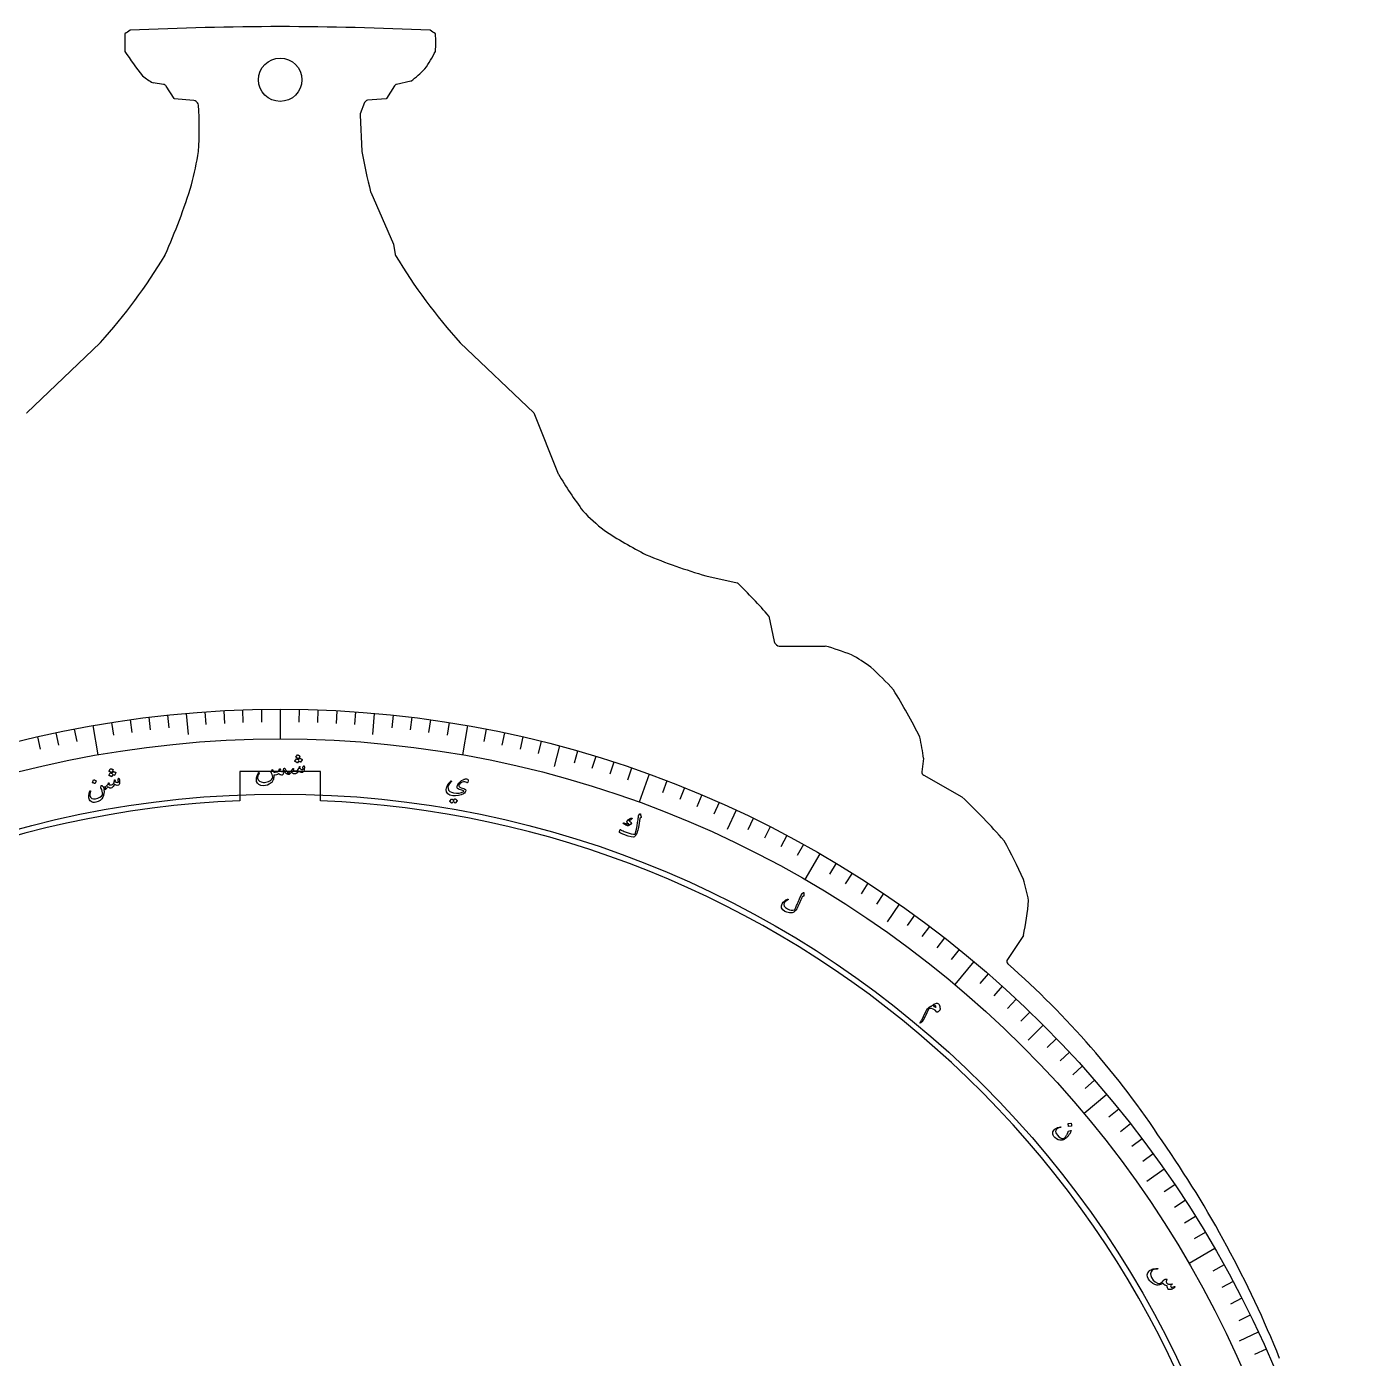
# Model space of a CAD drawing. Header units: millimetres. Extents: x -45 to 45, y -45 to 73.
# Drawn here: x -10.5 to 44.8, y 17.8 to 73.1 of the extents above; entities that cross this region are included whole.
import ezdxf

# ---------------------------------------------------------------- set-up
doc = ezdxf.new("R2010")
doc.units = ezdxf.units.MM
for name, color, linetype in [('CUT_INNER', 6, 'Continuous'), ('CUT_OUTER', 1, 'Continuous'), ('ENGRAVE', 7, 'Continuous'), ('ENGRAVE_FINE', 8, 'Continuous'), ('TEXT', 5, 'Continuous')]:
    doc.layers.add(name, color=color, linetype=linetype)

msp = doc.modelspace()

# ---------------------------------------------------------------- linework, layer by layer
at = {"layer": 'CUT_INNER'}
for points in [[(1.675, 42.18), (-1.675, 42.18), (-1.675, 40.9656)], [(1.675, 40.9656), (1.675, 42.18)]]:
    msp.add_lwpolyline(points, dxfattribs=at)
msp.add_circle((0, 70.8802), 0.9, dxfattribs=at)
for centre, radius, start, end in [((0.0002, -0.0001), 41, 92.34168, 48.51595), ((0.0008, 0.0013), 40.9985, 48.51526, 87.65964)]:
    msp.add_arc(centre, radius, start, end, dxfattribs=at)
at = {"layer": 'CUT_OUTER'}
for points in [[(5.4233, 70.8194), (5.4197, 70.8184), (4.8296, 70.6875)], [(-4.8359, 70.6837), (-5.2729, 70.7458), (-5.2762, 70.7464)], [(-3.5842, 70.0232), (-4.3989, 70.0912), (-4.4027, 70.0917), (-4.4049, 70.0948), (-4.7299, 70.6147)], [(4.7349, 70.6205), (4.4062, 70.0948), (4.404, 70.0917), (4.4003, 70.0912), (3.6253, 70.0265)], [(-3.4278, 69.9168), (-3.4905, 69.9797)], [(3.4974, 69.9297), (3.3233, 69.4653)], [(3.3139, 69.4055), (3.3848, 67.9202), (3.3859, 67.9078)], [(3.7501, 66.2339), (3.7552, 66.2203), (4.6935, 64.0545), (4.695, 64.0502), (4.6961, 64.0458), (4.7631, 63.6442)], [(-4.7758, 63.5996), (-4.7676, 63.6138)], [(-10.5168, 57.0626), (-10.5146, 57.0649), (-7.4674, 59.9672), (-7.4538, 59.9821)], [(7.4688, 59.9672), (10.5154, 57.0655), (10.5181, 57.0626), (10.5198, 57.059), (11.5318, 54.5297), (11.5383, 54.5156)], [(17.6601, 50.2914), (18.958, 50.003), (18.9616, 50.002)], [(20.2715, 48.6193), (20.2723, 48.6159), (20.4814, 47.572)], [(20.5223, 47.4956), (20.5917, 47.4259)], [(20.6979, 47.3819), (22.5968, 47.3819), (22.6008, 47.3816)], [(26.6767, 42.7234), (26.6765, 42.72), (26.615, 42.1671)], [(26.6902, 42.02), (28.2753, 41.1241), (28.2783, 41.1222)], [(30.8257, 35.3723), (30.8236, 35.3688), (30.166, 34.3829)]]:
    msp.add_lwpolyline(points, dxfattribs=at)
for centre, radius, start, end in [((0.0007, -53.7301), 126.8128, 87.187133, 92.812867), ((0.5603, 72.4207), 7.0104, 177.02741, 182.97588), ((-4.8692, 70.668), 2.6359, 120.89191, 126.59638), ((4.87, 70.6672), 2.6369, 53.40476, 59.10695), ((-0.9305, 72.4202), 7.3815, 357.1774, 2.82672), ((5.1063, 79.5303), 13.7545, 212.91224, 218.13039), ((-1.8163, 76.5135), 9.3842, 326.46139, 331.64584), ((0.8441, 76.6411), 7.4069, 308.18743, 314.17421), ((-2.232, 75.7884), 5.8897, 233.76835, 238.87734), ((-4.8571, 70.5352), 0.15, 32.01334, 81.90533), ((4.8621, 70.541), 0.15, 102.50797, 147.98666), ((-3.5967, 69.8737), 0.15, 44.91144, 85.22903), ((-3.534, 69.8109), 0.15, 5.61393, 44.91144), ((-21.7174, 68.8675), 18.3577, 357.00332, 2.99146), ((3.6378, 69.8771), 0.15, 94.77097, 159.45366), ((3.4638, 69.4126), 0.15, 159.45366, 182.73032), ((-21.5354, 71.0022), 18.4125, 345.92663, 350.32483), ((23.4645, 71.4001), 20.3801, 189.86697, 194.68428), ((-30.8733, 75.0672), 28.5077, 336.31128, 342.56359), ((-24.5232, 75.4184), 23.014, 317.87627, 329.09958), ((4.911, 63.6689), 0.15, 189.47189, 213.02698), ((24.4567, 75.3655), 22.9281, 210.91117, 222.18991), ((26.6134, 63.4623), 17.5301, 210.68798, 216.69426), ((19.548, 59.7354), 9.7164, 223.98747, 230.97715), ((23.775, 67.9066), 18.8182, 236.65255, 242.81296), ((25.6079, 76.777), 27.6524, 247.83859, 253.29647), ((5.6806, 36.1092), 19.2196, 40.60963, 46.29005), ((20.6285, 47.6015), 0.15, 191.3281, 224.91144), ((20.6979, 47.5319), 0.15, 224.91144, 270), ((19.7721, 37.0699), 10.6927, 68.49176, 74.66004), ((19.9583, 40.2667), 7.7152, 53.99836, 61.05372), ((16.3389, 37.4071), 12.2199, 41.86511, 48.14021), ((4.6724, 32.7385), 24.4072, 26.41564, 31.696), ((18.9809, 41.8908), 7.7408, 6.1748, 12.732), ((26.764, 42.1505), 0.15, 173.64684, 240.52614), ((10.4617, 22.2711), 25.9383, 41.0417, 46.61593), ((14.5376, 30.5584), 17.7855, 23.67941, 29.44842), ((22.9883, 35.2787), 8.2033, 10.8866, 17.1775), ((16.2019, 38.3094), 14.9158, 348.64366, 354.30006), ((30.2908, 34.2996), 0.15, 146.29903, 224.99623), ((5.9574, 6.6393), 36.6907, 33.42987, 48.67621), ((-0.9981, 0.7237), 45.7678, 21.94305, 34.81333)]:
    msp.add_arc(centre, radius, start, end, dxfattribs=at)
at = {"layer": 'ENGRAVE'}
for points in [[(-3.9011, 44.5897), (-3.8244, 43.713)], [(0, 44.76), (0, 43.528)], [(3.9011, 44.5897), (3.8244, 43.713)], [(-7.7725, 44.08), (-7.5586, 42.8667)], [(7.7725, 44.08), (7.5586, 42.8667)], [(11.5847, 43.2348), (11.357, 42.3848)], [(15.3088, 42.0606), (14.8875, 40.9029)], [(18.9164, 40.5663), (18.5445, 39.7688)], [(22.38, 38.7633), (21.764, 37.6964)], [(25.6733, 36.6652), (25.1685, 35.9444)], [(28.7712, 34.2881), (27.9793, 33.3444)], [(31.6501, 31.6501), (31.0278, 31.0278)], [(34.2881, 28.7712), (33.3444, 27.9793)], [(36.6652, 25.6733), (35.9444, 25.1685)], [(38.7633, 22.38), (37.6964, 21.764)], [(40.5663, 18.9164), (39.7688, 18.5445)]]:
    msp.add_lwpolyline(points, dxfattribs=at)
for radius in [44.76, 43.528, 41.24]:
    msp.add_circle((0, 0), radius, dxfattribs=at)
at = {"layer": 'ENGRAVE_FINE'}
for points in [[(-6.2294, 44.3244), (-6.1559, 43.8015)], [(-5.4549, 44.4264), (-5.3905, 43.9023)], [(-4.6787, 44.5148), (-4.6235, 43.9897)], [(-3.1223, 44.651), (-3.0855, 44.1243)], [(-2.3426, 44.6987), (-2.3149, 44.1714)], [(-1.5621, 44.7327), (-1.5437, 44.2051)], [(-0.7812, 44.7532), (-0.772, 44.2253)], [(0.7812, 44.7532), (0.772, 44.2253)], [(1.5621, 44.7327), (1.5437, 44.2051)], [(2.3426, 44.6987), (2.3149, 44.1714)], [(3.1223, 44.651), (3.0855, 44.1243)], [(4.6787, 44.5148), (4.6235, 43.9897)], [(5.4549, 44.4264), (5.3905, 43.9023)], [(6.2294, 44.3244), (6.1559, 43.8015)], [(-9.3061, 43.7819), (-9.1963, 43.2654)], [(-8.5406, 43.9376), (-8.4399, 43.4193)], [(-7.002, 44.2089), (-6.9194, 43.6874)], [(7.002, 44.2089), (6.9194, 43.6874)], [(8.5406, 43.9376), (8.4399, 43.4193)], [(9.3061, 43.7819), (9.1963, 43.2654)], [(-10.0688, 43.6128), (-9.95, 43.0983)], [(10.0688, 43.6128), (9.95, 43.0983)], [(10.8284, 43.4304), (10.7007, 42.9181)], [(12.3375, 43.0261), (12.192, 42.5185)], [(13.0866, 42.8042), (12.9322, 42.2993)], [(13.8316, 42.5693), (13.6684, 42.0671)], [(14.5724, 42.3214), (14.4005, 41.8222)], [(16.0405, 41.7871), (15.8513, 41.2941)], [(16.7674, 41.5007), (16.5696, 41.0112)], [(17.4891, 41.2018), (17.2828, 40.7158)], [(18.2055, 40.8903), (17.9908, 40.4079)], [(19.6215, 40.23), (19.39, 39.7555)], [(20.3206, 39.8815), (20.0809, 39.411)], [(21.0135, 39.5207), (20.7657, 39.0545)], [(21.7001, 39.148), (21.4441, 38.6862)], [(23.0531, 38.3668), (22.7812, 37.9142)], [(23.7192, 37.9586), (23.4394, 37.5109)], [(24.378, 37.5389), (24.0905, 37.0961)], [(25.0295, 37.1077), (24.7342, 36.67)], [(26.3093, 36.2116), (25.9989, 35.7844)], [(26.9372, 35.7469), (26.6195, 35.3252)], [(27.557, 35.2714), (27.2319, 34.8553)], [(28.1684, 34.7851), (27.8361, 34.3747)], [(29.3652, 33.7808), (29.0188, 33.3823)], [(29.9503, 33.2632), (29.597, 32.8708)], [(30.5262, 32.7354), (30.1662, 32.3492)], [(31.0929, 32.1976), (30.7261, 31.8178)], [(32.1976, 31.0929), (31.8178, 30.7261)], [(32.7354, 30.5262), (32.3492, 30.1662)], [(33.2632, 29.9503), (32.8708, 29.597)], [(33.7808, 29.3652), (33.3823, 29.0188)], [(34.7851, 28.1684), (34.3747, 27.8361)], [(35.2714, 27.557), (34.8553, 27.2319)], [(35.7469, 26.9372), (35.3252, 26.6195)], [(36.2116, 26.3093), (35.7844, 25.9989)], [(37.1077, 25.0295), (36.67, 24.7342)], [(37.5389, 24.378), (37.0961, 24.0905)], [(37.9586, 23.7192), (37.5109, 23.4394)], [(38.3668, 23.0531), (37.9142, 22.7812)], [(39.148, 21.7001), (38.6862, 21.4441)], [(39.5207, 21.0135), (39.0545, 20.7657)], [(39.8815, 20.3206), (39.411, 20.0809)], [(40.23, 19.6215), (39.7555, 19.39)], [(40.8903, 18.2055), (40.4079, 17.9908)]]:
    msp.add_lwpolyline(points, dxfattribs=at)
at = {"layer": 'TEXT'}
for points in [[(0.8012, 42.7281), (0.8029, 42.7297), (0.8052, 42.7306), (0.8082, 42.7309), (0.8118, 42.7305), (0.8248, 42.7254), (0.8374, 42.7198), (0.8495, 42.7137), (0.8613, 42.7072), (0.8726, 42.7), (0.8837, 42.6922), (0.8945, 42.6838), (0.9051, 42.6747), (0.9071, 42.6719), (0.908, 42.669), (0.9077, 42.666), (0.9062, 42.6628), (0.8405, 42.5641), (0.8387, 42.5628), (0.8362, 42.5629), (0.8328, 42.5642), (0.8286, 42.567), (0.8259, 42.5688), (0.8216, 42.5717), (0.8157, 42.5756), (0.8083, 42.5805), (0.7994, 42.5864), (0.7889, 42.5931), (0.7768, 42.6006), (0.7631, 42.609), (0.7155, 42.5361), (0.7131, 42.5343), (0.7101, 42.5342), (0.7065, 42.5358), (0.7023, 42.539), (0.6986, 42.5416), (0.6928, 42.5457), (0.6848, 42.5511), (0.6748, 42.5578), (0.6624, 42.5659), (0.6476, 42.5754), (0.6302, 42.5861), (0.6105, 42.5983), (0.6084, 42.6003), (0.6075, 42.6023), (0.6078, 42.6042), (0.6092, 42.6062), (0.6757, 42.7), (0.6774, 42.7016), (0.6797, 42.7025), (0.6827, 42.7028), (0.6864, 42.7024), (0.6956, 42.6989), (0.7047, 42.6951), (0.7137, 42.691), (0.7227, 42.6867), (0.7314, 42.6821), (0.7399, 42.677), (0.7482, 42.6716), (0.7562, 42.6657)], [(0.7117, 42.8666), (0.7134, 42.8682), (0.7157, 42.8691), (0.7187, 42.8694), (0.7224, 42.869), (0.7355, 42.8639), (0.7481, 42.8584), (0.7603, 42.8523), (0.772, 42.8458), (0.7834, 42.8386), (0.7946, 42.8309), (0.8055, 42.8224), (0.8161, 42.8134), (0.8187, 42.8101), (0.82, 42.807), (0.8199, 42.8042), (0.8185, 42.8015), (0.7528, 42.7026), (0.7505, 42.7009), (0.7475, 42.7007), (0.7439, 42.7023), (0.7396, 42.7055), (0.7359, 42.7082), (0.7301, 42.7122), (0.7221, 42.7176), (0.712, 42.7244), (0.6996, 42.7325), (0.6847, 42.7419), (0.6673, 42.7528), (0.6474, 42.7649), (0.6448, 42.7669), (0.6435, 42.7689), (0.6435, 42.7709), (0.6449, 42.7728)], [(-6.9353, 42.1691), (-6.9339, 42.171), (-6.9318, 42.1723), (-6.9289, 42.1731), (-6.9252, 42.1734), (-6.9115, 42.1707), (-6.8981, 42.1675), (-6.8851, 42.1637), (-6.8724, 42.1594), (-6.8599, 42.1544), (-6.8476, 42.1488), (-6.8354, 42.1424), (-6.8234, 42.1353), (-6.8209, 42.133), (-6.8195, 42.1303), (-6.8193, 42.1273), (-6.8202, 42.1239), (-6.8669, 42.0149), (-6.8685, 42.0133), (-6.871, 42.0129), (-6.8745, 42.0137), (-6.8791, 42.0156), (-6.8822, 42.0169), (-6.8869, 42.019), (-6.8934, 42.0218), (-6.9015, 42.0253), (-6.9114, 42.0294), (-6.923, 42.0341), (-6.9362, 42.0393), (-6.9512, 42.0451), (-6.9848, 41.9648), (-6.9868, 41.9626), (-6.9897, 41.962), (-6.9936, 41.9628), (-6.9983, 41.9652), (-7.0024, 41.9672), (-7.0089, 41.9701), (-7.0177, 41.974), (-7.0288, 41.9788), (-7.0424, 41.9845), (-7.0587, 41.9911), (-7.0777, 41.9986), (-7.0994, 42.007), (-7.1017, 42.0086), (-7.103, 42.0104), (-7.1031, 42.0124), (-7.102, 42.0145), (-7.0536, 42.1188), (-7.0522, 42.1207), (-7.0501, 42.122), (-7.0472, 42.1228), (-7.0435, 42.1231), (-7.0338, 42.1213), (-7.0242, 42.1192), (-7.0146, 42.1168), (-7.005, 42.1142), (-6.9955, 42.1112), (-6.9863, 42.1078), (-6.9772, 42.1039), (-6.9682, 42.0996)], [(-7.0483, 42.2891), (-7.0469, 42.291), (-7.0448, 42.2924), (-7.0419, 42.2932), (-7.0382, 42.2935), (-7.0244, 42.2908), (-7.011, 42.2876), (-6.9979, 42.2839), (-6.9852, 42.2796), (-6.9727, 42.2746), (-6.9603, 42.269), (-6.9481, 42.2627), (-6.936, 42.2557), (-6.9329, 42.2529), (-6.931, 42.2501), (-6.9306, 42.2473), (-6.9315, 42.2444), (-6.9782, 42.1353), (-6.9802, 42.1332), (-6.9831, 42.1325), (-6.987, 42.1334), (-6.9917, 42.1358), (-6.9959, 42.1377), (-7.0023, 42.1407), (-7.0111, 42.1445), (-7.0223, 42.1494), (-7.036, 42.1551), (-7.0523, 42.1617), (-7.0714, 42.1692), (-7.0931, 42.1775), (-7.0961, 42.179), (-7.0977, 42.1808), (-7.098, 42.1827), (-7.097, 42.1849)], [(0.1546, 42.2918), (0.1572, 42.2984), (0.1609, 42.3039), (0.1658, 42.3083), (0.1718, 42.3114), (0.1796, 42.3126), (0.1873, 42.3097), (0.1947, 42.3027), (0.202, 42.2916), (0.2343, 42.2374), (0.2672, 42.1987), (0.3009, 42.1757), (0.3353, 42.1683), (0.3518, 42.1641), (0.362, 42.1503), (0.3659, 42.1271), (0.3635, 42.0944), (0.3591, 42.0748), (0.3527, 42.0609), (0.3445, 42.0526), (0.3343, 42.0499), (0.2882, 42.0595), (0.2465, 42.0877), (0.2094, 42.1343), (0.1766, 42.1996), (0.1739, 42.2054), (0.1711, 42.2071), (0.168, 42.2048), (0.1648, 42.1983), (0.1493, 42.1498), (0.136, 42.1109), (0.1248, 42.0815), (0.1158, 42.0616), (0.1069, 42.0472), (0.0958, 42.0369), (0.0826, 42.0308), (0.0674, 42.0288), (0.0301, 42.032), (-0.0059, 42.043), (-0.0406, 42.0616), (-0.074, 42.088), (-0.1116, 42.0548), (-0.155, 42.0331), (-0.2043, 42.0229), (-0.2596, 42.0241), (-0.2612, 41.9895), (-0.2637, 41.9569), (-0.2673, 41.9263), (-0.2718, 41.8976), (-0.2774, 41.8709), (-0.2839, 41.8459), (-0.2914, 41.8227), (-0.2998, 41.8014), (-0.3136, 41.7729), (-0.3306, 41.7469), (-0.3509, 41.7232), (-0.3744, 41.7021), (-0.4518, 41.6503), (-0.5322, 41.6135), (-0.6156, 41.5916), (-0.7021, 41.5846), (-0.8015, 41.5969), (-0.881, 41.6309), (-0.9408, 41.6868), (-0.9807, 41.7646), (-0.9871, 41.7922), (-0.9893, 41.8253), (-0.9875, 41.8639), (-0.9815, 41.9081), (-0.9705, 41.9568), (-0.9538, 42.0091), (-0.9311, 42.065), (-0.9026, 42.1244), (-0.9, 42.1285), (-0.8972, 42.1315), (-0.8942, 42.1333), (-0.891, 42.1339), (-0.8867, 42.1336), (-0.8831, 42.1324), (-0.8801, 42.1304), (-0.8778, 42.1276), (-0.8762, 42.1243), (-0.8757, 42.1207), (-0.8761, 42.117), (-0.8775, 42.1131), (-0.9106, 42.0418), (-0.9319, 41.982), (-0.9415, 41.9338), (-0.9395, 41.8972), (-0.9095, 41.8296), (-0.8581, 41.7785), (-0.7855, 41.7439), (-0.6915, 41.7257), (-0.6451, 41.7246), (-0.5957, 41.7304), (-0.5434, 41.7431), (-0.488, 41.7627), (-0.4325, 41.7887), (-0.3852, 41.8191), (-0.346, 41.854), (-0.3148, 41.8934), (-0.3075, 41.9456), (-0.3133, 41.9994), (-0.3325, 42.0547), (-0.365, 42.1115), (-0.3682, 42.1179), (-0.37, 42.1243), (-0.3703, 42.1304), (-0.3691, 42.1364), (-0.3398, 42.2459), (-0.3356, 42.2558), (-0.3307, 42.2605), (-0.3251, 42.2599), (-0.3189, 42.254), (-0.3104, 42.2381), (-0.3022, 42.2206), (-0.2943, 42.2014), (-0.2868, 42.1805), (-0.2731, 42.1628), (-0.2453, 42.1528), (-0.2035, 42.1507), (-0.1476, 42.1562), (-0.1173, 42.165), (-0.0909, 42.1804), (-0.0682, 42.2026), (-0.0493, 42.2315), (-0.0467, 42.2356), (-0.0444, 42.2399), (-0.0421, 42.2444), (-0.0401, 42.2493), (-0.0381, 42.2542), (-0.0362, 42.2593), (-0.0342, 42.2644), (-0.0322, 42.2697), (-0.0282, 42.2795), (-0.024, 42.2868), (-0.0197, 42.2914), (-0.0151, 42.2934), (-0.0112, 42.2934), (-0.0072, 42.2924), (-0.0033, 42.2902), (0.0007, 42.2868), (0.0039, 42.2832), (0.0059, 42.2792), (0.0066, 42.2747), (0.0059, 42.2697), (-0.0072, 42.2315), (-0.0089, 42.2199), (-0.0072, 42.2101), (-0.0023, 42.2021), (0.0059, 42.196), (0.0317, 42.1842), (0.0581, 42.1778), (0.0849, 42.1769), (0.1122, 42.1813), (0.1213, 42.1897), (0.1313, 42.2109), (0.1425, 42.2449), (0.1546, 42.2918)], [(0.9775, 42.415), (0.9804, 42.4169), (0.9838, 42.4162), (0.9876, 42.4128), (0.9918, 42.4068), (0.9963, 42.3967), (0.9995, 42.3823), (1.0015, 42.3636), (1.0022, 42.3407), (1.002, 42.3147), (1, 42.2894), (0.9962, 42.2648), (0.9906, 42.241), (0.9749, 42.1946), (0.9579, 42.1614), (0.9396, 42.1414), (0.9199, 42.1346), (0.8738, 42.1383), (0.8314, 42.1513), (0.7925, 42.1735), (0.7572, 42.205), (0.7317, 42.1568), (0.7019, 42.1194), (0.6677, 42.0927), (0.6292, 42.0768), (0.5889, 42.0737), (0.5484, 42.0845), (0.5075, 42.109), (0.4663, 42.1473), (0.432, 42.1045), (0.3987, 42.074), (0.3661, 42.0558), (0.3343, 42.0499), (0.328, 42.0535), (0.322, 42.0644), (0.3164, 42.0826), (0.3112, 42.108), (0.3094, 42.133), (0.3128, 42.1514), (0.3214, 42.1632), (0.3353, 42.1683), (0.3959, 42.1815), (0.4492, 42.2077), (0.4951, 42.247), (0.5338, 42.2992), (0.5359, 42.3021), (0.5381, 42.3041), (0.5405, 42.3053), (0.5431, 42.3057), (0.5462, 42.3053), (0.549, 42.3043), (0.5514, 42.3026), (0.5535, 42.3003), (0.5547, 42.2932), (0.5516, 42.2812), (0.5444, 42.2644), (0.533, 42.2426), (0.5474, 42.2256), (0.5698, 42.2129), (0.6003, 42.2045), (0.6389, 42.2004), (0.6872, 42.2097), (0.7299, 42.242), (0.767, 42.2972), (0.7985, 42.3753), (0.8001, 42.3793), (0.8019, 42.3822), (0.8041, 42.3839), (0.8066, 42.3844), (0.8103, 42.384), (0.8135, 42.383), (0.8162, 42.3813), (0.8184, 42.3789), (0.8199, 42.3756), (0.8209, 42.3723), (0.8211, 42.369), (0.8207, 42.3657), (0.8065, 42.3107), (0.8216, 42.2967), (0.8399, 42.2844), (0.8613, 42.2736), (0.8859, 42.2643), (0.9098, 42.2582), (0.9281, 42.2565), (0.9408, 42.2595), (0.9478, 42.2669), (0.9503, 42.2786), (0.9494, 42.2952), (0.9452, 42.3169), (0.9376, 42.3435), (0.9392, 42.351), (0.9464, 42.3654), (0.9591, 42.3867), (0.9775, 42.415)], [(-7.4194, 41.5894), (-7.4165, 41.5972), (-7.4122, 41.6013), (-7.4066, 41.6017), (-7.3996, 41.5982), (-7.3955, 41.5951), (-7.3907, 41.5911), (-7.3852, 41.5863), (-7.3791, 41.5805), (-7.3725, 41.5739), (-7.3653, 41.5666), (-7.3577, 41.5585), (-7.3497, 41.5496), (-7.3386, 41.5405), (-7.3254, 41.5349), (-7.31, 41.5328), (-7.2923, 41.5343), (-7.2799, 41.5348), (-7.2698, 41.5313), (-7.262, 41.5239), (-7.2565, 41.5126), (-7.2534, 41.4998), (-7.2522, 41.4856), (-7.2528, 41.4699), (-7.2554, 41.4526), (-7.2587, 41.438), (-7.2626, 41.4273), (-7.2669, 41.4205), (-7.2718, 41.4177), (-7.3118, 41.4106), (-7.3073, 41.3348), (-7.3127, 41.2601), (-7.328, 41.1867), (-7.3532, 41.1145), (-7.3978, 41.0394), (-7.4619, 40.9786), (-7.5456, 40.9321), (-7.6489, 40.8999), (-7.7039, 40.8923), (-7.755, 40.8947), (-7.8023, 40.9071), (-7.8457, 40.9296), (-7.8825, 40.96), (-7.9107, 40.9958), (-7.9304, 41.0372), (-7.9416, 41.084), (-7.9439, 41.1102), (-7.9438, 41.1391), (-7.9413, 41.1707), (-7.9364, 41.205), (-7.9293, 41.242), (-7.9201, 41.2817), (-7.9087, 41.324), (-7.8953, 41.369), (-7.8938, 41.3728), (-7.8919, 41.3757), (-7.8894, 41.3777), (-7.8865, 41.3787), (-7.8822, 41.3792), (-7.8785, 41.3789), (-7.8753, 41.3779), (-7.8726, 41.376), (-7.8701, 41.3729), (-7.8689, 41.369), (-7.8691, 41.3644), (-7.8707, 41.359), (-7.8872, 41.2971), (-7.8972, 41.2464), (-7.9005, 41.2068), (-7.8974, 41.1783), (-7.8668, 41.1061), (-7.817, 41.0594), (-7.748, 41.0382), (-7.6597, 41.0425), (-7.5614, 41.0678), (-7.4787, 41.1056), (-7.4116, 41.156), (-7.36, 41.219), (-7.3667, 41.2952), (-7.3808, 41.3633), (-7.4022, 41.4232), (-7.431, 41.475), (-7.4358, 41.4826), (-7.4391, 41.4886), (-7.441, 41.493), (-7.4414, 41.4959)], [(-7.7458, 41.8283), (-7.7444, 41.8303), (-7.7423, 41.8317), (-7.7395, 41.8325), (-7.7358, 41.8329), (-7.7087, 41.8273), (-7.6825, 41.8193), (-7.6575, 41.8086), (-7.6335, 41.7955), (-7.631, 41.7933), (-7.6296, 41.7908), (-7.6294, 41.7882), (-7.6303, 41.7854), (-7.6733, 41.6758), (-7.6751, 41.673), (-7.6779, 41.6719), (-7.6817, 41.6725), (-7.6865, 41.6747), (-7.6906, 41.6766), (-7.6971, 41.6794), (-7.7059, 41.6831), (-7.7171, 41.6878), (-7.7307, 41.6933), (-7.7471, 41.6996), (-7.7661, 41.7068), (-7.7879, 41.7148), (-7.7908, 41.7162), (-7.7925, 41.7179), (-7.7928, 41.7199), (-7.7919, 41.722)], [(-6.7052, 41.8931), (-6.7027, 41.8955), (-6.6993, 41.8954), (-6.6949, 41.8927), (-6.6897, 41.8876), (-6.6834, 41.8784), (-6.6777, 41.8648), (-6.6724, 41.8469), (-6.6676, 41.8245), (-6.6631, 41.7989), (-6.6605, 41.7736), (-6.6597, 41.7487), (-6.6609, 41.7242), (-6.668, 41.6758), (-6.6787, 41.6401), (-6.6931, 41.6171), (-6.7112, 41.6069), (-6.7572, 41.6022), (-6.8013, 41.6072), (-6.8436, 41.6221), (-6.884, 41.6467), (-6.9003, 41.5947), (-6.9229, 41.5525), (-6.9517, 41.5201), (-6.9867, 41.4974), (-7.0257, 41.4872), (-7.0675, 41.4904), (-7.1122, 41.5072), (-7.1597, 41.5374), (-7.1856, 41.4891), (-7.2129, 41.453), (-7.2416, 41.4292), (-7.2718, 41.4177), (-7.2787, 41.4201), (-7.2866, 41.4298), (-7.2954, 41.4466), (-7.3051, 41.4706), (-7.3113, 41.4949), (-7.3113, 41.5136), (-7.305, 41.5268), (-7.2923, 41.5343), (-7.235, 41.5583), (-7.1874, 41.5937), (-7.1493, 41.6406), (-7.1207, 41.699), (-7.1192, 41.7021), (-7.1174, 41.7045), (-7.1152, 41.7062), (-7.1128, 41.707), (-7.1096, 41.7072), (-7.1067, 41.7067), (-7.104, 41.7055), (-7.1015, 41.7036), (-7.0991, 41.6968), (-7.0999, 41.6845), (-7.104, 41.6666), (-7.1112, 41.6432), (-7.0941, 41.629), (-7.0697, 41.6205), (-7.0382, 41.6178), (-6.9995, 41.6207), (-6.9536, 41.6387), (-6.9175, 41.6781), (-6.891, 41.7391), (-6.8741, 41.8217), (-6.8733, 41.8259), (-6.872, 41.829), (-6.8702, 41.8311), (-6.8678, 41.8321), (-6.8641, 41.8323), (-6.8608, 41.8319), (-6.8578, 41.8307), (-6.8552, 41.8288), (-6.8531, 41.8258), (-6.8516, 41.8227), (-6.8507, 41.8195), (-6.8505, 41.8162), (-6.8546, 41.7595), (-6.8372, 41.7486), (-6.817, 41.7397), (-6.794, 41.7329), (-6.7681, 41.7283), (-6.7434, 41.7266), (-6.7251, 41.7283), (-6.7132, 41.7334), (-6.7077, 41.7421), (-6.7074, 41.7539), (-6.7112, 41.7702), (-6.7193, 41.7907), (-6.7315, 41.8155), (-6.7313, 41.8232), (-6.7269, 41.8386), (-6.7182, 41.8619), (-6.7052, 41.8931)], [(7.7434, 41.7177), (7.704, 41.7395), (7.6571, 41.7487), (7.603, 41.7453), (7.5416, 41.7292), (7.5011, 41.7106), (7.4658, 41.686), (7.4357, 41.6555), (7.4107, 41.619), (7.4075, 41.6114), (7.4059, 41.6031), (7.4058, 41.5943), (7.4073, 41.5849), (7.4229, 41.5535), (7.4535, 41.5264), (7.4993, 41.5037), (7.5601, 41.4851), (7.6202, 41.4673), (7.6625, 41.4472), (7.6871, 41.4249), (7.6938, 41.4003), (7.6862, 41.3528), (7.6692, 41.3125), (7.6427, 41.2792), (7.6067, 41.2531), (7.4992, 41.2048), (7.3888, 41.1747), (7.2754, 41.1627), (7.1588, 41.1689), (7.0357, 41.1991), (6.9488, 41.2529), (6.8981, 41.3305), (6.8836, 41.4319), (6.8906, 41.4851), (6.9077, 41.5413), (6.935, 41.6005), (6.9725, 41.6626), (6.9848, 41.6796), (6.9973, 41.6958), (7.0098, 41.7114), (7.0226, 41.7263), (7.0355, 41.7405), (7.0488, 41.7542), (7.0624, 41.7674), (7.0764, 41.7799), (7.0836, 41.7849), (7.0895, 41.7864), (7.0942, 41.7844), (7.0976, 41.779), (7.099, 41.7728), (7.0986, 41.7668), (7.0964, 41.7612), (7.0924, 41.7559), (7.0244, 41.6789), (6.9798, 41.6067), (6.9584, 41.5392), (6.96, 41.4766), (6.9871, 41.4063), (7.035, 41.3518), (7.1036, 41.313), (7.1931, 41.2898), (7.311, 41.2787), (7.42, 41.2841), (7.5202, 41.306), (7.6116, 41.3445), (7.6173, 41.3482), (7.62, 41.3524), (7.6197, 41.3571), (7.6162, 41.3624), (7.6005, 41.374), (7.5718, 41.3866), (7.5301, 41.4003), (7.4754, 41.4149), (7.4202, 41.432), (7.3794, 41.4528), (7.3531, 41.4773), (7.3412, 41.5057), (7.3389, 41.5369), (7.3423, 41.5686), (7.3515, 41.6008), (7.3665, 41.6335), (7.4074, 41.6957), (7.4586, 41.7505), (7.5201, 41.7979), (7.5921, 41.8378), (7.611, 41.8469), (7.6291, 41.8545), (7.6464, 41.8605), (7.663, 41.865), (7.6787, 41.8681), (7.6935, 41.8698), (7.7074, 41.8702), (7.7203, 41.8692), (7.7691, 41.8554), (7.7955, 41.8281), (7.7996, 41.7875), (7.7813, 41.7334), (7.7725, 41.7196), (7.7632, 41.7123), (7.7535, 41.7117), (7.7434, 41.7177)], [(7.2476, 41.0357), (7.2494, 41.0371), (7.2518, 41.0377), (7.2548, 41.0375), (7.2582, 41.0365), (7.27, 41.0295), (7.2812, 41.0221), (7.2919, 41.0143), (7.3022, 41.006), (7.312, 40.9972), (7.3215, 40.9878), (7.3306, 40.9779), (7.3394, 40.9673), (7.3409, 40.9642), (7.3412, 40.9613), (7.3405, 40.9583), (7.3385, 40.9554), (7.2599, 40.8678), (7.258, 40.8668), (7.2555, 40.8673), (7.2525, 40.8691), (7.2489, 40.8724), (7.2465, 40.8753), (7.2426, 40.8794), (7.237, 40.8847), (7.2299, 40.8912), (7.2211, 40.8989), (7.2106, 40.9081), (7.1983, 40.9187), (7.1843, 40.9306), (7.1226, 40.8626), (7.12, 40.8606), (7.117, 40.8605), (7.1137, 40.8624), (7.1101, 40.8661), (7.107, 40.8693), (7.102, 40.8742), (7.0952, 40.8807), (7.0866, 40.8889), (7.0759, 40.8987), (7.0631, 40.9103), (7.0481, 40.9236), (7.0309, 40.9385), (7.0292, 40.9408), (7.0287, 40.9429), (7.0293, 40.9448), (7.0309, 40.9465), (7.1098, 41.0304), (7.1117, 41.0318), (7.1141, 41.0324), (7.117, 41.0322), (7.1204, 41.0313), (7.1305, 41.0259), (7.1402, 41.02), (7.1494, 41.0136), (7.1582, 41.0067), (7.1667, 40.9993), (7.1747, 40.9916), (7.1823, 40.9835), (7.1895, 40.9751)], [(14.9401, 40.4069), (14.9423, 40.391), (14.9451, 40.3757), (14.9484, 40.3611), (14.9522, 40.3469), (14.9568, 40.3334), (14.962, 40.3203), (14.968, 40.3078), (14.9747, 40.2958), (14.9767, 40.2897), (14.9759, 40.2838), (14.9723, 40.278), (14.966, 40.2724), (14.9297, 40.2437), (14.926, 40.2405), (14.9232, 40.2377), (14.9212, 40.2353), (14.9201, 40.2332), (14.9035, 40.1256), (14.8877, 40.0285), (14.8728, 39.9421), (14.8589, 39.8664), (14.8457, 39.8013), (14.8334, 39.7471), (14.822, 39.7038), (14.8114, 39.6712), (14.7889, 39.6108), (14.7807, 39.5921), (14.7715, 39.5736), (14.7613, 39.5554), (14.7503, 39.5374), (14.7382, 39.5198), (14.725, 39.5024), (14.7107, 39.4854), (14.6953, 39.4687), (14.6474, 39.4533), (14.5586, 39.4636), (14.4287, 39.4995), (14.2575, 39.5604), (14.2047, 39.5815), (14.1564, 39.6023), (14.1125, 39.6229), (14.073, 39.6432), (14.0698, 39.6462), (14.068, 39.6495), (14.0675, 39.6533), (14.0684, 39.6574), (14.074, 39.6768), (14.0792, 39.6944), (14.0841, 39.7102), (14.0886, 39.7242), (14.0928, 39.7366), (14.0967, 39.7476), (14.1003, 39.757), (14.1037, 39.765), (14.1059, 39.7693), (14.1084, 39.7713), (14.1113, 39.7709), (14.1146, 39.7681), (14.1404, 39.7491), (14.1753, 39.7294), (14.2195, 39.709), (14.2727, 39.6878), (14.4336, 39.6297), (14.562, 39.5914), (14.6582, 39.5731), (14.7223, 39.5752), (14.7362, 39.6128), (14.7539, 39.6839), (14.7755, 39.7885), (14.8007, 39.9266), (14.8247, 40.0653), (14.8424, 40.1704), (14.8538, 40.2419), (14.8589, 40.2797), (14.86, 40.2902), (14.8611, 40.3), (14.862, 40.3091), (14.8629, 40.3175), (14.8637, 40.3252), (14.8644, 40.3321), (14.8649, 40.3381), (14.8653, 40.3433), (14.8669, 40.3544), (14.8702, 40.3643), (14.8752, 40.3731), (14.8819, 40.3807), (14.9231, 40.4188), (14.9262, 40.4212), (14.9291, 40.4225), (14.9318, 40.4227), (14.9342, 40.4217), (14.9366, 40.419), (14.9384, 40.4156), (14.9395, 40.4115), (14.9401, 40.4069)], [(14.5938, 40.2422), (14.596, 40.241), (14.5977, 40.2393), (14.5989, 40.2372), (14.5995, 40.2345), (14.5993, 40.2324), (14.5987, 40.2302), (14.5977, 40.228), (14.5964, 40.2258), (14.5463, 40.1698), (14.5407, 40.1643), (14.5355, 40.1604), (14.5307, 40.1581), (14.5263, 40.1574), (14.509, 40.1587), (14.4936, 40.1577), (14.48, 40.1545), (14.4682, 40.149), (14.4649, 40.1451), (14.4655, 40.1395), (14.47, 40.1321), (14.4785, 40.1229), (14.4847, 40.118), (14.4911, 40.1131), (14.4978, 40.1083), (14.5047, 40.1036), (14.5121, 40.099), (14.5199, 40.0943), (14.5281, 40.0897), (14.5368, 40.085), (14.5637, 40.0605), (14.5641, 40.03), (14.538, 39.9935), (14.4854, 39.9511), (14.466, 39.9398), (14.4483, 39.932), (14.4321, 39.9276), (14.4175, 39.9266), (14.4027, 39.9288), (14.3832, 39.9345), (14.359, 39.9438), (14.3301, 39.9567), (14.3155, 39.9636), (14.3018, 39.9707), (14.289, 39.978), (14.2772, 39.9854), (14.2663, 39.9928), (14.2561, 39.9999), (14.2467, 40.0068), (14.2381, 40.0133), (14.2333, 40.0188), (14.2303, 40.0241), (14.2293, 40.0293), (14.2301, 40.0343), (14.2326, 40.0389), (14.2362, 40.0416), (14.2408, 40.0423), (14.2465, 40.0411), (14.2643, 40.036), (14.2844, 40.03), (14.3067, 40.023), (14.3313, 40.015), (14.3772, 40), (14.4137, 39.9899), (14.4407, 39.9848), (14.4582, 39.9847), (14.4608, 39.9854), (14.4625, 39.987), (14.4636, 39.9893), (14.4638, 39.9925), (14.4634, 39.9946), (14.4619, 39.997), (14.4595, 39.9995), (14.4561, 40.0023), (14.4231, 40.024), (14.4096, 40.0337), (14.3987, 40.044), (14.3904, 40.0546), (14.3847, 40.0658), (14.3808, 40.0778), (14.38, 40.0891), (14.3823, 40.0996), (14.3877, 40.1094), (14.4356, 40.1712), (14.4859, 40.214), (14.5387, 40.2376), (14.5938, 40.2422)], [(21.7022, 37.1568), (21.7063, 37.1591), (21.7103, 37.1601), (21.7144, 37.1597), (21.7184, 37.158), (21.7218, 37.1552), (21.7239, 37.1514), (21.7246, 37.1467), (21.724, 37.141), (21.7195, 37.1087), (21.7178, 37.0795), (21.7189, 37.0534), (21.7227, 37.0304), (21.7233, 37.0227), (21.7206, 37.0156), (21.7147, 37.0094), (21.7056, 37.0039), (21.7005, 37.0016), (21.6956, 36.9994), (21.691, 36.9973), (21.6866, 36.9952), (21.6825, 36.9932), (21.6786, 36.9915), (21.6751, 36.9899), (21.6719, 36.9885), (21.6663, 36.9859), (21.661, 36.9819), (21.6562, 36.9766), (21.6517, 36.9699), (21.6415, 36.9494), (21.6308, 36.927), (21.6195, 36.9025), (21.6075, 36.876), (21.5948, 36.8475), (21.5814, 36.8171), (21.5673, 36.7847), (21.5524, 36.7504), (21.5379, 36.7159), (21.5241, 36.6837), (21.5109, 36.6536), (21.4984, 36.6257), (21.4864, 36.5999), (21.4752, 36.5762), (21.4646, 36.5544), (21.4548, 36.5345), (21.4232, 36.4773), (21.3872, 36.4266), (21.3469, 36.3824), (21.3023, 36.3448), (21.2696, 36.3264), (21.2293, 36.3154), (21.1814, 36.3117), (21.1258, 36.3152), (21.0689, 36.3244), (21.0178, 36.3372), (20.9725, 36.3535), (20.9331, 36.3735), (20.845, 36.4417), (20.7971, 36.5173), (20.7895, 36.6006), (20.8223, 36.6915), (20.8624, 36.7504), (20.9128, 36.8016), (20.9738, 36.8452), (21.0454, 36.8811), (21.0502, 36.8827), (21.0545, 36.883), (21.0582, 36.882), (21.0612, 36.8796), (21.0641, 36.8762), (21.0658, 36.8728), (21.0664, 36.8695), (21.0658, 36.8663), (21.0643, 36.862), (21.062, 36.8583), (21.0589, 36.8552), (21.0551, 36.8528), (20.9996, 36.8167), (20.9567, 36.7835), (20.9263, 36.7532), (20.9083, 36.7259), (20.8926, 36.6539), (20.9093, 36.5878), (20.9585, 36.5275), (21.0402, 36.4728), (21.1215, 36.4369), (21.1977, 36.4184), (21.2687, 36.4175), (21.3348, 36.434), (21.3455, 36.4544), (21.3576, 36.4784), (21.3709, 36.5062), (21.3856, 36.5377), (21.4016, 36.573), (21.4187, 36.6123), (21.4372, 36.6555), (21.4568, 36.7026), (21.4776, 36.751), (21.4983, 36.7985), (21.5188, 36.8451), (21.5391, 36.8908), (21.5594, 36.9357), (21.5797, 36.9795), (21.6001, 37.0224), (21.6204, 37.0644), (21.6383, 37.1057), (21.6411, 37.11), (21.6441, 37.1138), (21.6475, 37.117), (21.6511, 37.1196)], [(27.0136, 32.4429), (27.0298, 32.4568), (27.0464, 32.4702), (27.0634, 32.4832), (27.0807, 32.4958), (27.0985, 32.5077), (27.1168, 32.5186), (27.1354, 32.5287), (27.1545, 32.5379), (27.1919, 32.5523), (27.2248, 32.5603), (27.2532, 32.5619), (27.2772, 32.5571), (27.306, 32.5404), (27.3293, 32.5122), (27.3471, 32.4723), (27.3595, 32.4209), (27.3619, 32.4057), (27.3639, 32.3904), (27.3655, 32.3751), (27.3666, 32.3598), (27.3672, 32.3444), (27.3675, 32.3288), (27.3675, 32.3131), (27.3671, 32.2972), (27.3664, 32.2885), (27.3645, 32.2809), (27.3615, 32.2745), (27.3573, 32.2693), (27.3365, 32.2517), (27.3179, 32.2361), (27.3014, 32.2224), (27.287, 32.2108), (27.2749, 32.2012), (27.2654, 32.1939), (27.2584, 32.1889), (27.254, 32.1861), (27.2471, 32.1839), (27.2409, 32.1843), (27.2352, 32.1871), (27.2302, 32.1924), (27.1617, 32.2689), (27.0887, 32.3193), (27.0112, 32.3436), (26.9294, 32.3418), (26.9219, 32.3395), (26.9157, 32.336), (26.9109, 32.3315), (26.9075, 32.3257), (26.8685, 32.2428), (26.8263, 32.1579), (26.7809, 32.0708), (26.7325, 31.9816), (26.6638, 31.8644), (26.609, 31.7846), (26.5681, 31.742), (26.5412, 31.7367), (26.5368, 31.7424), (26.5366, 31.7508), (26.5404, 31.7617), (26.5483, 31.7753), (26.5665, 31.8021), (26.5848, 31.8306), (26.603, 31.8608), (26.6212, 31.8928), (26.6394, 31.9263), (26.6577, 31.9613), (26.6761, 31.9977), (26.6946, 32.0355), (26.7567, 32.1622), (26.8091, 32.26), (26.8518, 32.3287), (26.8851, 32.3683), (26.9033, 32.3845), (26.9211, 32.3986), (26.9383, 32.4106), (26.955, 32.4207), (26.971, 32.4288), (26.9861, 32.4352), (27.0003, 32.4399), (27.0136, 32.4429)], [(27.0973, 32.4365), (27.1099, 32.4326), (27.1227, 32.4279), (27.1358, 32.4225), (27.1491, 32.4164), (27.1625, 32.4096), (27.1761, 32.4021), (27.1898, 32.394), (27.2036, 32.3852), (27.1973, 32.4132), (27.1895, 32.4344), (27.1802, 32.449), (27.1693, 32.457), (27.152, 32.4612), (27.1343, 32.4592), (27.116, 32.451), (27.0973, 32.4365)], [(32.8062, 27.2643), (32.7962, 27.2415), (32.7852, 27.2184), (32.7733, 27.195), (32.7604, 27.1711), (32.7462, 27.1469), (32.7307, 27.1224), (32.7136, 27.0976), (32.6952, 27.0724), (32.6761, 27.0482), (32.6563, 27.0252), (32.6357, 27.0036), (32.6143, 26.9833), (32.5922, 26.9642), (32.5691, 26.9463), (32.5452, 26.9296), (32.5204, 26.9141), (32.4929, 26.8996), (32.4657, 26.8883), (32.4388, 26.8803), (32.4122, 26.8755), (32.3422, 26.876), (32.2729, 26.8954), (32.2041, 26.9337), (32.136, 26.9908), (32.094, 27.0383), (32.0647, 27.0862), (32.048, 27.1346), (32.044, 27.1834), (32.0526, 27.23), (32.0719, 27.2736), (32.102, 27.3142), (32.1429, 27.3517), (32.1924, 27.384), (32.2457, 27.4085), (32.3027, 27.425), (32.3634, 27.4336), (32.3713, 27.4334), (32.377, 27.4317), (32.3807, 27.4284), (32.3822, 27.4236), (32.3819, 27.4176), (32.3783, 27.4129), (32.3714, 27.4096), (32.3613, 27.4076), (32.2904, 27.3903), (32.2351, 27.3645), (32.1954, 27.3304), (32.1712, 27.2879), (32.1628, 27.2407), (32.1706, 27.1907), (32.1946, 27.1379), (32.2346, 27.0822), (32.2939, 27.0241), (32.3578, 26.9816), (32.4264, 26.9546), (32.4998, 26.9431), (32.5019, 26.9433), (32.5044, 26.9443), (32.5073, 26.946), (32.5106, 26.9486), (32.5348, 26.9711), (32.5599, 27.001), (32.5859, 27.0383), (32.6128, 27.083), (32.6257, 27.1064), (32.6374, 27.1283), (32.6481, 27.149), (32.6575, 27.1682), (32.6658, 27.1862), (32.6727, 27.2028), (32.6782, 27.218), (32.6824, 27.232), (32.6848, 27.239), (32.6879, 27.2443), (32.6917, 27.2482), (32.6962, 27.2504), (32.7965, 27.2821), (32.8032, 27.2829), (32.8071, 27.2802), (32.8081, 27.274), (32.8062, 27.2643)], [(32.7998, 27.5797), (32.8021, 27.5795), (32.8044, 27.5784), (32.8066, 27.5763), (32.8087, 27.5733), (32.8174, 27.5468), (32.8234, 27.5199), (32.8266, 27.4927), (32.8271, 27.4652), (32.8264, 27.462), (32.825, 27.4596), (32.8228, 27.4581), (32.8199, 27.4575), (32.7031, 27.4411), (32.6998, 27.4414), (32.6974, 27.4433), (32.696, 27.4469), (32.6955, 27.4522), (32.6952, 27.4567), (32.6944, 27.4638), (32.6932, 27.4733), (32.6917, 27.4854), (32.6897, 27.5001), (32.687, 27.5175), (32.6838, 27.5377), (32.6799, 27.5606), (32.6797, 27.564), (32.6804, 27.5662), (32.6819, 27.5675), (32.6843, 27.5678)], [(37.091, 20.8079), (37.0972, 20.8087), (37.1022, 20.8081), (37.1062, 20.8061), (37.109, 20.8028), (37.1111, 20.7976), (37.1117, 20.7925), (37.1107, 20.7875), (37.1082, 20.7826), (37.0975, 20.768), (37.0824, 20.7534), (37.0627, 20.7386), (37.0385, 20.7239), (36.9968, 20.7038), (36.9542, 20.6899), (36.9108, 20.6822), (36.8667, 20.6805), (36.8551, 20.6819), (36.845, 20.6849), (36.8364, 20.6895), (36.8294, 20.6958), (36.8119, 20.7228), (36.7999, 20.7557), (36.7933, 20.7946), (36.7922, 20.8394), (36.7361, 20.8458), (36.6903, 20.865), (36.6548, 20.897), (36.6295, 20.9418), (36.6045, 20.9295), (36.5802, 20.9184), (36.5563, 20.9084), (36.5331, 20.8996), (36.5103, 20.8918), (36.4877, 20.8851), (36.4655, 20.8794), (36.4435, 20.8747), (36.4021, 20.8692), (36.3605, 20.87), (36.3187, 20.877), (36.2767, 20.8902), (36.1947, 20.9303), (36.1235, 20.9816), (36.0631, 21.0441), (36.0135, 21.1179), (35.9747, 21.211), (35.9654, 21.2974), (35.9857, 21.3771), (36.0358, 21.4502), (36.0581, 21.4693), (36.087, 21.4875), (36.1227, 21.5048), (36.1651, 21.5211), (36.2136, 21.5355), (36.2663, 21.5465), (36.3234, 21.5542), (36.3848, 21.5584), (36.3889, 21.5582), (36.3924, 21.5571), (36.3953, 21.5551), (36.3976, 21.5522), (36.3992, 21.5489), (36.4, 21.5456), (36.4, 21.5424), (36.3991, 21.5393), (36.397, 21.5363), (36.3942, 21.5341), (36.3908, 21.5327), (36.3867, 21.532), (36.3058, 21.5249), (36.2426, 21.5137), (36.1969, 21.4984), (36.1687, 21.479), (36.1208, 21.4122), (36.1002, 21.3397), (36.1067, 21.2614), (36.1404, 21.1772), (36.2106, 21.0731), (36.2916, 20.9974), (36.3836, 20.9501), (36.4869, 20.9312), (36.5326, 20.9577), (36.5767, 20.9929), (36.6192, 21.0369), (36.66, 21.0897), (36.6638, 21.0956), (36.6678, 21.0999), (36.6719, 21.1025), (36.6763, 21.1036), (36.6925, 21.1048), (36.7078, 21.1058), (36.7222, 21.1066), (36.7356, 21.1073), (36.7479, 21.1077), (36.759, 21.1078), (36.7689, 21.1076), (36.7775, 21.107), (36.7815, 21.1062), (36.784, 21.1043), (36.785, 21.1014), (36.7846, 21.0974), (36.7838, 21.0951), (36.7825, 21.0917), (36.7807, 21.0872), (36.7784, 21.0817), (36.7754, 21.0753), (36.7718, 21.068), (36.7675, 21.0601), (36.7624, 21.0513), (36.753, 21.0339), (36.7468, 21.0203), (36.7438, 21.0104), (36.7439, 21.0042), (36.7584, 20.9731), (36.7804, 20.9462), (36.81, 20.9236), (36.8471, 20.9053), (36.8667, 20.9021), (36.8948, 20.904), (36.9314, 20.9108), (36.9766, 20.9225), (36.9809, 20.9236), (36.9851, 20.9235), (36.9892, 20.9223), (36.9932, 20.9198), (36.9964, 20.9172), (36.9987, 20.9142), (37, 20.9108), (37.0004, 20.9071), (36.9957, 20.8987), (36.9832, 20.8894), (36.9628, 20.8794), (36.9346, 20.8684), (36.9335, 20.8372), (36.9382, 20.8072), (36.9486, 20.7783), (36.9647, 20.7506), (36.9729, 20.7557), (36.9791, 20.7606), (36.9833, 20.7653), (36.9856, 20.7699), (36.9874, 20.7747), (36.9899, 20.7784), (36.993, 20.7809), (36.9967, 20.7822)]]:
    msp.add_lwpolyline(points, close=True, dxfattribs=at)

doc.saveas('drawing.dxf')
